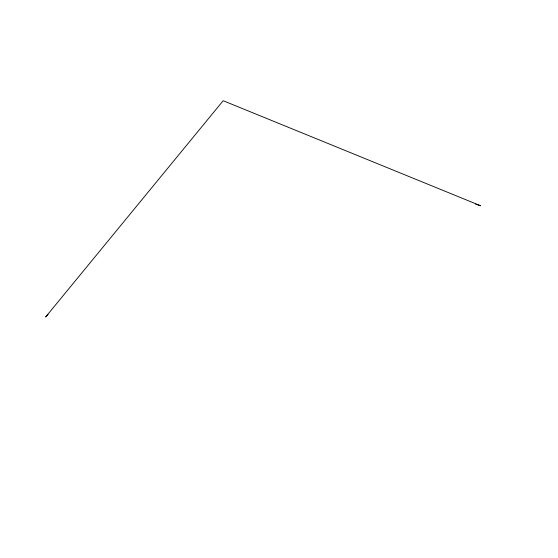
<?xml version="1.0" encoding="UTF-8"?>
<svg xmlns="http://www.w3.org/2000/svg" width="558" height="558" viewBox="0 0 558 558"><rect width="100%" height="100%" fill="white"/><g stroke="black" fill="none" stroke-linecap="round" stroke-linejoin="round"><path stroke-width="0.84" d="M48.044 314.447L45.665 316.951L223.179 100.712L480.584 205.735L475.604 204.165"/></g></svg>
